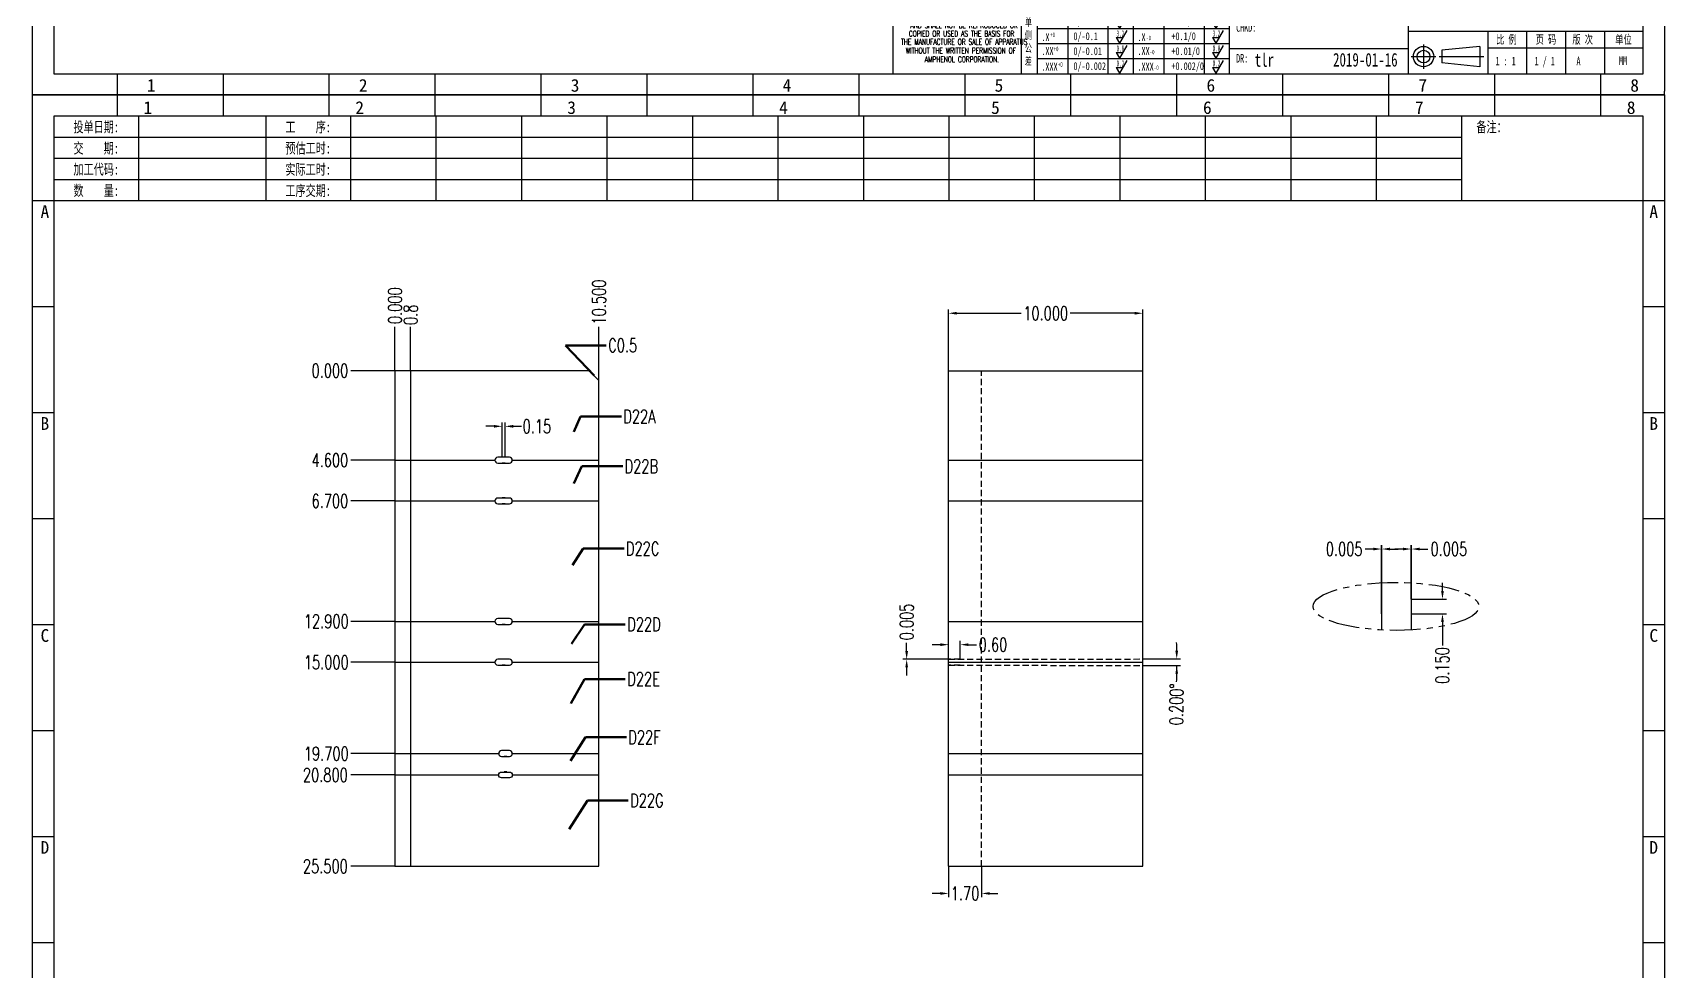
# Model space of a CAD drawing. Header units: millimetres. Extents: x -2852 to 5627, y -2271 to 1849.
# Drawn here: x -2600.2 to -2516.2, y -53.3 to -5 of the extents above; entities that cross this region are included whole.
import ezdxf
from ezdxf.enums import TextEntityAlignment as Align

# ---------------------------------------------------------------- set-up
doc = ezdxf.new("R2010")
doc.units = ezdxf.units.MM
doc.header["$PDSIZE"] = 3
doc.linetypes.add('DASHED2', pattern=[9.525, 6.35, -3.175])
doc.linetypes.add('PHANTOM', pattern=[63.5, 31.75, -6.35, 6.35, -6.35, 6.35, -6.35])
for name, color, linetype in [('1', 7, 'Continuous'), ('11', 4, 'DASHED2'), ('41', 1, 'Continuous'), ('D03', 7, 'Continuous'), ('PUNCH', 1, 'Continuous')]:
    doc.layers.add(name, color=color, linetype=linetype)
doc.styles.add('jet02', font='simplex.shx', dxfattribs={"width": 0.7})
doc.styles.get("Standard").update_dxf_attribs({"font": '仿宋_GB2312_0.ttf', "width": 0.7})
doc.styles.add('TEXTSTYLE_1', font='TRIUMB.TTF')
doc.styles.add('TEXTSTYLE_2', font='TRIUM.TTF')
doc.styles.add('tk', font='', dxfattribs={"width": 0.7})
doc.styles.add('tk 2', font='仿宋_GB2312_0.ttf', dxfattribs={"width": 0.65})
doc.styles.add('tk 4', font='simplex.shx', dxfattribs={"width": 0.65, "bigfont": 'bigfont.shx'})
doc.styles.get('tk').set_extended_font_data('NSimSun')
doc.dimstyles.new('jet02', dxfattribs={"dimtxt": 3.5, "dimasz": 2.1, "dimexe": 1, "dimexo": 0, "dimgap": 0.5, "dimtad": 0, "dimtoh": 1, "dimdec": 3, "dimzin": 9, "dimdsep": 46, "dimtxsty": 'jet02', "dimcen": 0, "dimclrt": 256, "dimazin": 2, "dimtfac": 1, "dimtdec": 3, "dimtofl": 0, "dimtmove": 0, "dimatfit": 1, "dimfxl": 0, "dimarcsym": 0})

# ---------------------------------------------------------------- blocks, each defined once
blk = doc.blocks.new('A3-N')
at = {"layer": '1', "color": 1}
for p, q in [((0, 0), (0, 296.73)), ((0, 296.73), (420, 296.73)), ((21.82, 291.27), (21.82, 296.73)), ((49.09, 291.27), (49.09, 296.73)), ((76.36, 291.27), (76.36, 296.73)), ((103.64, 291.27), (103.64, 296.73)), ((103.64, 291.27), (103.64, 296.73)), ((103.64, 291.27), (103.64, 296.73)), ((130.91, 291.27), (130.91, 296.73)), ((158.18, 291.27), (158.18, 296.73)), ((185.45, 291.27), (185.45, 296.73)), ((212.73, 291.27), (212.73, 296.73)), ((240, 291.27), (240, 296.73)), ((267.27, 291.27), (267.27, 296.73)), ((294.55, 291.27), (294.55, 296.73)), ((321.82, 291.27), (321.82, 296.73)), ((349.09, 291.27), (349.09, 296.73)), ((376.36, 291.27), (376.36, 296.73)), ((403.64, 291.27), (403.64, 296.73)), ((420, 296.73), (420, 1)), ((5.45, 269.45), (0, 269.45)), ((420, 269.45), (414.55, 269.45)), ((5.45, 242.18), (0, 242.18)), ((420, 242.18), (414.55, 242.18)), ((5.45, 214.91), (0, 214.91)), ((420, 214.91), (414.55, 214.91)), ((5.45, 187.64), (0, 187.64)), ((420, 187.64), (414.55, 187.64)), ((5.45, 160.36), (0, 160.36)), ((420, 160.36), (414.55, 160.36)), ((5.45, 133.09), (0, 133.09)), ((420, 133.09), (414.55, 133.09)), ((5.45, 105.82), (0, 105.82)), ((420, 105.82), (414.55, 105.82)), ((5.45, 78.55), (0, 78.55)), ((420, 78.55), (414.55, 78.55)), ((5.45, 51.27), (0, 51.27)), ((420, 51.27), (414.55, 51.27)), ((222.45, 49.09), (221.45, 49.09)), ((221.45, 49.09), (221.45, 40.36)), ((222.45, 49.09), (414.55, 49.09)), ((232.36, 49.09), (232.36, 40.36)), ((245.45, 49.09), (245.45, 40.36)), ((290.18, 49.09), (290.18, 40.36)), ((302.18, 49.09), (302.18, 40.36)), ((322.91, 49.09), (322.91, 40.36)), ((343.64, 49.09), (343.64, 40.36)), ((392.73, 40.36), (392.73, 49.09)), ((258.55, 40.36), (258.55, 5.44)), ((266.45, 40.36), (266.45, 5.44)), ((276.78, 40.36), (276.78, 5.45)), ((291.18, 40.36), (291.18, 5.45)), ((301.51, 40.37), (301.51, 5.46)), ((308.01, 40.36), (308.01, 5.45)), ((354.09, 40.36), (354.09, 5.45)), ((308.01, 32.39), (258.55, 32.39)), ((308.01, 28.54), (258.55, 28.54)), ((414.55, 27.27), (308.01, 27.27)), ((5.45, 24), (0, 24)), ((308.01, 24.69), (258.55, 24.69)), ((420, 24), (414.55, 24)), ((308.01, 16.99), (258.55, 16.99)), ((354.09, 19.63), (308.01, 19.63)), ((308.01, 13.14), (258.55, 13.14)), ((414.55, 16.36), (354.09, 16.36)), ((374.55, 16.36), (374.55, 5.45)), ((384.55, 16.36), (384.55, 5.45)), ((394.55, 16.36), (394.55, 5.45)), ((404.55, 16.36), (404.55, 5.45)), ((308.01, 9.29), (258.55, 9.29)), ((308.01, 11.99), (354.09, 11.99)), ((372.51, 12.49), (362.69, 11.5)), ((362.69, 11.5), (362.69, 8.23)), ((372.51, 12.49), (372.51, 7.25)), ((414.55, 12), (374.55, 12)), ((21.82, 0), (21.82, 5.45)), ((49.09, 0), (49.09, 5.45)), ((76.36, 0), (76.36, 5.45)), ((103.64, 0), (103.64, 5.45)), ((130.91, 0), (130.91, 5.45)), ((158.18, 0), (158.18, 5.45)), ((185.45, 0), (185.45, 5.45)), ((212.73, 0), (212.73, 5.45)), ((240, 0), (240, 5.45)), ((267.27, 0), (267.27, 5.45)), ((294.55, 0), (294.55, 5.45)), ((321.82, 0), (321.82, 5.45)), ((349.09, 0), (349.09, 5.45)), ((372.51, 7.25), (362.69, 8.23)), ((376.36, 0), (376.36, 5.45)), ((403.64, 0), (403.64, 5.45)), ((1, 0), (0, 0)), ((420, 0), (1, 0)), ((420, 0), (420, 1))]:
    blk.add_line(p, q, dxfattribs=at)
at = {"layer": '1'}
for p, q in [((414.55, 278.18), (414.55, 284.73)), ((221.45, 40.36), (221.45, 5.45)), ((221.45, 40.36), (414.55, 40.36)), ((221.45, 40.36), (414.55, 40.36)), ((254.41, 40.36), (254.41, 5.45)), ((283.28, 40.36), (283.28, 5.45)), ((308.01, 36.24), (258.55, 36.24)), ((222.08, 28.67), (254.12, 28.67)), ((308.01, 20.84), (254.41, 20.84))]:
    blk.add_line(p, q, dxfattribs=at)
at = {"layer": '1', "color": 1, "ltscale": 0.05}
for p, q in [((278.93, 34.04), (279.79, 32.56)), ((278.93, 34.04), (280.65, 34.04)), ((281.68, 35.84), (279.79, 32.56)), ((303.66, 34.05), (304.52, 32.56)), ((303.66, 34.05), (305.38, 34.05)), ((306.41, 35.84), (304.52, 32.56)), ((278.93, 30.19), (279.79, 28.71)), ((278.93, 30.19), (280.65, 30.19)), ((281.68, 31.99), (279.79, 28.71)), ((303.66, 30.2), (305.38, 30.2)), ((303.66, 30.2), (304.52, 28.71)), ((306.41, 31.99), (304.52, 28.71)), ((278.93, 26.34), (279.79, 24.86)), ((278.93, 26.34), (280.65, 26.34)), ((281.68, 28.14), (279.79, 24.86)), ((303.66, 26.35), (304.52, 24.86)), ((303.66, 26.35), (305.38, 26.35)), ((306.41, 28.14), (304.52, 24.86)), ((278.93, 22.49), (280.65, 22.49)), ((278.93, 22.49), (279.79, 21.01)), ((281.68, 24.29), (279.79, 21.01)), ((303.66, 22.5), (305.38, 22.5)), ((303.66, 22.5), (304.52, 21.01)), ((306.41, 24.29), (304.52, 21.01)), ((278.93, 18.66), (279.79, 17.17)), ((278.93, 18.66), (280.65, 18.66)), ((281.68, 20.45), (279.79, 17.17)), ((303.66, 18.66), (304.52, 17.18)), ((303.66, 18.66), (305.38, 18.66)), ((306.41, 20.46), (304.52, 17.18)), ((278.93, 14.81), (280.65, 14.81)), ((278.93, 14.81), (279.79, 13.32)), ((281.68, 16.6), (279.79, 13.32)), ((281.68, 12.75), (279.79, 9.47)), ((303.66, 14.81), (305.38, 14.81)), ((303.66, 14.81), (304.52, 13.33)), ((306.41, 16.61), (304.52, 13.33)), ((306.41, 12.76), (304.52, 9.48)), ((278.93, 10.96), (279.79, 9.47)), ((278.93, 10.96), (280.65, 10.96)), ((281.68, 8.9), (279.79, 5.62)), ((303.66, 10.96), (304.52, 9.48)), ((303.66, 10.96), (305.38, 10.96)), ((306.41, 8.91), (304.52, 5.63)), ((278.93, 7.11), (279.79, 5.62)), ((278.93, 7.11), (280.65, 7.11)), ((303.66, 7.11), (305.38, 7.11)), ((303.66, 7.11), (304.52, 5.63))]:
    blk.add_line(p, q, dxfattribs=at)
at = {"layer": '1', "color": 1, "ltscale": 0.1}
for p, q in [((358.01, 13.02), (358.01, 6.71)), ((354.86, 9.87), (361.17, 9.87)), ((362.03, 9.87), (373.54, 9.87))]:
    blk.add_line(p, q, dxfattribs=at)
at = {"layer": '1'}
blk.add_lwpolyline([(221.45, 5.45), (414.55, 5.45), (414.55, 291.27), (5.45, 291.27), (5.45, 5.45), (414.55, 5.45)], dxfattribs=at)
at = {"layer": '1', "color": 7, "linetype": 'Continuous', "const_width": 0.123}
blk.add_lwpolyline([(223.11, 34.74), (252.6, 34.76)], dxfattribs=at)
at = {"layer": '1', "color": 1}
for radius in [2.62, 1.64]:
    blk.add_circle((358.01, 9.87), radius, dxfattribs=at)
at = {"layer": '41'}
for p, q in [((27.27, 291.27), (27.27, 269.45)), ((60, 291.27), (60, 269.45)), ((81.82, 291.27), (81.82, 269.45)), ((103.82, 291.27), (103.82, 269.45)), ((125.82, 291.27), (125.82, 269.45)), ((147.82, 291.27), (147.82, 269.45)), ((169.82, 291.27), (169.82, 269.45)), ((191.82, 291.27), (191.82, 269.45)), ((213.82, 291.27), (213.82, 269.45)), ((235.82, 291.27), (235.82, 269.45)), ((257.82, 291.27), (257.82, 269.45)), ((279.82, 291.27), (279.82, 269.45)), ((301.82, 291.27), (301.82, 269.45)), ((323.82, 291.27), (323.82, 269.45)), ((345.82, 291.27), (345.82, 269.45)), ((367.82, 291.27), (367.82, 269.45)), ((367.82, 285.82), (5.45, 285.82)), ((367.82, 280.36), (5.45, 280.36)), ((367.82, 274.91), (5.45, 274.91)), ((414.55, 269.45), (5.45, 269.45))]:
    blk.add_line(p, q, dxfattribs=at)
at = {"layer": '1', "color": 1}
for s, p in [('1', (29.64, 295.11)), ('2', (84.18, 295.11)), ('3', (138.73, 295.11)), ('4', (193.27, 295.11)), ('5', (247.82, 295.11)), ('6', (302.36, 295.11)), ('7', (356.91, 295.11)), ('8', (411.45, 295.11)), ('1', (30.53, 4.11)), ('2', (85.08, 4.11)), ('3', (139.62, 4.11)), ('4', (194.17, 4.11)), ('5', (248.72, 4.11)), ('6', (303.26, 4.11)), ('7', (357.81, 4.11)), ('8', (412.35, 4.11))]:
    blk.add_text(s, height=3.27, dxfattribs=at).set_placement(p, align=Align.TOP_CENTER)
at = {"layer": '1', "style": 'tk', "width": 0.7}
for s, p in [('投单日期:', (16.36, 288.55)), ('工    序:', (70.91, 288.55)), ('备注：', (375.51, 288.55)), ('交    期:', (16.36, 283.09)), ('预估工时:', (70.91, 283.09)), ('加工代码:', (16.36, 277.64)), ('实际工时:', (70.91, 277.64)), ('数    量:', (16.36, 272.18)), ('工序交期:', (70.91, 272.18))]:
    blk.add_text(s, height=2.727, dxfattribs=at).set_placement(p, align=Align.MIDDLE)
at = {"layer": '1', "color": 1}
for s, p in [('A', (2.04, 268.36)), ('B', (2.04, 213.82)), ('C', (2.04, 159.27)), ('D', (2.04, 104.73)), ('E', (2.04, 50.18))]:
    blk.add_text(s, height=3.27, dxfattribs=at).set_placement(p, align=Align.TOP_LEFT)
for s, p in [('A', (418.37, 268.36)), ('B', (418.37, 213.82)), ('C', (418.37, 159.27)), ('D', (418.37, 104.73)), ('E', (418.37, 50.18))]:
    blk.add_text(s, height=3.27, dxfattribs=at).set_placement(p, align=Align.TOP_RIGHT)
at = {"layer": '1', "color": 1, "style": 'tk 2', "width": 0.7}
for s, height, p in [('序号', 3.273, (222.96, 43.34)), ('件号', 3.273, (234.62, 43.61)), ('零件名称', 3.273, (258.97, 43.61)), ('数量', 3.273, (292.3, 43.78)), ('材料', 3.273, (309.27, 43.78)), ('热处理', 3.273, (328.71, 43.78)), ('外形尺寸', 3.273, (358.94, 43.78)), ('说明', 3.273, (399.61, 43.78)), ('料号：', 2.182, (309.77, 37.46)), ('名称：', 3.273, (355.52, 35.79)), ('图号：', 3.273, (355.52, 22.7)), ('比 例', 2.182, (376.69, 13.18)), ('页 码', 2.182, (386.85, 13.18)), ('版 次', 2.182, (396.31, 13.18)), ('单位', 2.182, (407.35, 13.18))]:
    blk.add_text(s, height=height, dxfattribs=at).set_placement(p)
at = {"layer": '1', "color": 7, "linetype": 'Continuous', "style": 'TEXTSTYLE_1'}
blk.add_text('Amphenol JET', height=2.7, dxfattribs=at).set_placement((223.96, 35.61))
at = {"layer": '1', "color": 7, "linetype": 'Continuous'}
for s, height, style, width, p in [('A Division of Amphenol Corporation', 1.5, 'TEXTSTYLE_2', 0.7, (224.64, 32.29)), ('HangZhou Amphenol JET Interconnect Technology co.,ltd ', 1.2, 'TEXTSTYLE_2', 0.6, (222.47, 29.36)), ('THESE DRAWINGS AND SPECIFICATIONS', 1.5, 'tk 4', 0.6, (224.73, 23.52)), ('ARE THE PROPERTY OF', 1.5, 'tk 4', 0.6, (230.45, 21.35)), ('AND SHALL NOT BE REPRODUCED OR', 1.5, 'tk 4', 0.6, (225.95, 17.17)), ('AMPHENOL CORPORATION', 1.5, 'tk 4', 0.6, (230.04, 19.27)), ('THE MANUFACTURE OR SALE OF APPARATUS', 1.5, 'tk 4', 0.6, (223.5, 12.92)), ('COPIED OR USED AS THE BASIS FOR', 1.5, 'tk 4', 0.6, (225.54, 15.02)), ('WITHOUT THE WRITTEN PERMISSION OF', 1.5, 'tk 4', 0.6, (224.73, 10.67)), ('AMPHENOL CORPORATION.', 1.5, 'tk 4', 0.6, (229.63, 8.4))]:
    blk.add_text(s, height=height, dxfattribs=dict(at, style=style, width=width)).set_placement(p)
at = {"layer": '1', "color": 1, "style": 'tk 2', "width": 0.7}
for s, p in [('X.', (259.64, 34.37)), ('%%P0.2', (267.9, 34.37)), ('X.', (284.37, 34.37)), ('%%P1%%D', (293.12, 34.37)), ('.X', (259.64, 30.28)), ('%%P0.1', (267.9, 30.52)), ('.X', (284.37, 30.28)), ('%%P0.5%%D', (293.12, 30.52)), ('.XX', (259.64, 26.71)), ('%%P0.01', (267.9, 26.67)), ('.XX', (284.37, 26.71)), ('%%P0.1%%D', (293.12, 26.67)), ('.XXX', (259.64, 22.68)), ('%%P0.002', (267.9, 22.82)), ('.XXX', (284.37, 22.68)), ('%%P0.01%%D', (293.12, 22.82)), ('X.', (259.64, 18.97)), ('0/-0.2', (267.9, 18.97)), ('X.', (284.37, 18.97)), ('+0.2/0', (293.12, 18.97)), ('.X', (259.64, 14.88)), ('0/-0.1', (267.9, 15.12)), ('.X', (284.37, 14.88)), ('+0.1/0', (293.12, 15.12)), ('.XX', (259.64, 11.31)), ('0/-0.01', (267.9, 11.27)), ('0/-0.002', (267.9, 7.42)), ('.XX', (284.37, 11.31)), ('+0.01/0', (293.12, 11.27)), ('+0.002/0', (293.12, 7.42)), ('.XXX', (259.64, 7.28)), ('.XXX', (284.37, 7.28))]:
    blk.add_text(s, height=2, dxfattribs=at).set_placement(p, align=Align.MIDDLE_LEFT)
at = {"layer": '1', "color": 1, "ltscale": 0.05, "style": 'tk 2', "width": 0.5}
for s, p in [('6.3', (279.01, 34.26)), ('6.3', (303.74, 34.27)), ('3.2', (279.01, 30.41)), ('3.2', (303.74, 30.42)), ('0.8', (279.01, 26.56)), ('0.8', (303.74, 26.57)), ('0.2', (279.01, 22.71)), ('0.2', (303.74, 22.72)), ('6.3', (279.01, 18.87)), ('6.3', (303.74, 18.88)), ('3.2', (279.01, 15.02)), ('0.8', (279.01, 11.17)), ('3.2', (303.74, 15.03)), ('0.8', (303.74, 11.18)), ('0.2', (279.01, 7.32)), ('0.2', (303.74, 7.33))]:
    blk.add_text(s, height=1.6, dxfattribs=at).set_placement(p)
at = {"layer": '1', "style": 'tk 2', "width": 0.7}
for s, p in [('APPD:', (309.77, 24.21)), ('CHKD:', (309.77, 16.27)), ('DR:', (309.77, 8.35))]:
    blk.add_text(s, height=2.182, dxfattribs=at).set_placement(p)
at = {"layer": '1', "color": 7, "style": 'tk 2', "width": 0.7}
blk.add_text('MM', height=2.182, dxfattribs=at).set_placement((408.31, 7.75))
at = {"layer": '1', "color": 1, "ltscale": 0.05, "char_height": 1.5, "width": 6.3627, "attachment_point": 1, "style": 'tk 2'}
for s, insert in [('尺  寸', (260.31, 39.25)), ('公  差', (268.17, 39.25)), ('粗糙度', (277.98, 39.25)), ('尺  寸', (285.2, 39.25)), ('公  差', (293.18, 39.25)), ('粗糙度', (302.71, 39.26))]:
    blk.add_mtext(s, dxfattribs=dict(at, insert=insert))
at = {"layer": '1', "ltscale": 0.05, "char_height": 2, "width": 2.5195, "attachment_point": 1, "style": 'tk 2'}
for s, insert in [('一般公差', (255.39, 36.11)), ('单侧公差', (255.39, 19.71))]:
    blk.add_mtext(s, dxfattribs=dict(at, insert=insert))
at = {"layer": '1', "color": 1, "ltscale": 0.05, "char_height": 1.2, "width": 5.1396, "attachment_point": 1, "line_spacing_factor": 0.8, "style": 'tk 2'}
for s, insert in [('+0', (261.58, 20.13)), ('-0', (286.31, 19.33)), ('+0', (261.88, 16.09)), ('-0', (286.61, 15.29)), ('+0', (262.79, 12.45)), ('+0', (263.87, 8.44)), ('-0', (287.51, 11.65)), ('-0', (288.59, 7.64))]:
    blk.add_mtext(s, dxfattribs=dict(at, insert=insert))
at = {"layer": '1', "style": 'tk 2', "width": 0.7}
for tag, p in [('PATR-NO1', (309.84, 32.96)), ('TITLE', (365.74, 30.9)), ('PATR-NO2', (309.84, 27.81)), ('DWG-NO:', (366.54, 18.14))]:
    blk.add_attdef(tag, p, '', height=3.27, dxfattribs=at)
at = {"layer": '1', "color": 1, "style": 'tk 2', "width": 0.7}
for tag, p in [('DRAW', (314.55, 7.27)), ('DATE', (334.72, 7.32))]:
    blk.add_attdef(tag, p, '', height=3.49, dxfattribs=at)
at = {"layer": '1', "style": 'tk 2', "width": 0.7}
for tag, p in [('SCALE', (376.55, 8.73)), ('SHEET', (386.6, 8.72)), ('REV', (397.38, 8.73))]:
    blk.add_attdef(tag, text='', height=2.18, dxfattribs=at).set_placement(p, align=Align.MIDDLE_LEFT)
blk = doc.blocks.new('*D912')
at = {"layer": '41', "ltscale": 0.05}
blk.add_line((-1666.328, -2474.847), (-1668.599, -2474.847), dxfattribs=at)
at = {"layer": 'Defpoints', "color": 0, "ltscale": 0.05}
for p in [(-1668.599, -2474.847), (-1666.328, -2474.847), (-1666.328, -2474.847)]:
    blk.add_point(p, dxfattribs=at)
at = {"layer": '41', "ltscale": 0.05, "insert": (-1669.679, -2474.847), "char_height": 0.7, "attachment_point": 5, "style": 'jet02'}
blk.add_mtext('0.000', dxfattribs=at)
blk = doc.blocks.new('*D913')
at = {"layer": '41', "ltscale": 0.05}
blk.add_line((-1666.328, -2500.347), (-1668.599, -2500.347), dxfattribs=at)
at = {"layer": 'Defpoints', "color": 0, "ltscale": 0.05}
for p in [(-1666.328, -2474.847), (-1668.599, -2500.347), (-1666.328, -2500.347)]:
    blk.add_point(p, dxfattribs=at)
at = {"layer": '41', "ltscale": 0.05, "insert": (-1669.912, -2500.347), "char_height": 0.7, "attachment_point": 5, "style": 'jet02'}
blk.add_mtext('25.500', dxfattribs=at)
blk = doc.blocks.new('*D914')
at = {"layer": '41', "ltscale": 0.05}
blk.add_line((-1666.328, -2474.847), (-1666.328, -2472.577), dxfattribs=at)
at = {"layer": 'Defpoints', "color": 0, "ltscale": 0.05}
for p in [(-1666.328, -2472.577), (-1666.328, -2474.847), (-1666.328, -2474.847)]:
    blk.add_point(p, dxfattribs=at)
at = {"layer": '41', "ltscale": 0.05, "insert": (-1666.328, -2471.497), "char_height": 0.7, "attachment_point": 5, "rotation": 90, "style": 'jet02'}
blk.add_mtext('0.000', dxfattribs=at)
blk = doc.blocks.new('*D915')
at = {"layer": '41', "ltscale": 0.05}
blk.add_line((-1655.828, -2475.347), (-1655.828, -2472.577), dxfattribs=at)
at = {"layer": 'Defpoints', "color": 0, "ltscale": 0.05}
for p in [(-1655.828, -2472.577), (-1666.328, -2474.847), (-1655.828, -2475.347)]:
    blk.add_point(p, dxfattribs=at)
at = {"layer": '41', "ltscale": 0.05, "insert": (-1655.828, -2471.31), "char_height": 0.7, "attachment_point": 5, "rotation": 90, "style": 'jet02'}
blk.add_mtext('10.500', dxfattribs=at)
blk = doc.blocks.new('*D916')
at = {"layer": '41', "ltscale": 0.05}
blk.add_line((-1665.528, -2474.847), (-1665.528, -2472.577), dxfattribs=at)
at = {"layer": 'Defpoints', "color": 0, "ltscale": 0.05}
for p in [(-1665.528, -2472.577), (-1666.328, -2474.847), (-1665.528, -2474.847)]:
    blk.add_point(p, dxfattribs=at)
at = {"layer": '41', "ltscale": 0.05, "insert": (-1665.528, -2471.964), "char_height": 0.7, "attachment_point": 5, "rotation": 90, "style": 'jet02'}
blk.add_mtext('0.8', dxfattribs=at)
blk = doc.blocks.new('*D917')
at = {"layer": '41', "ltscale": 0.05}
blk.add_line((-1666.328, -2479.447), (-1668.599, -2479.447), dxfattribs=at)
at = {"layer": 'Defpoints', "color": 0, "ltscale": 0.05}
for p in [(-1666.328, -2474.847), (-1668.599, -2479.447), (-1666.328, -2479.447)]:
    blk.add_point(p, dxfattribs=at)
at = {"layer": '41', "ltscale": 0.05, "insert": (-1669.679, -2479.447), "char_height": 0.7, "attachment_point": 5, "style": 'jet02'}
blk.add_mtext('4.600', dxfattribs=at)
blk = doc.blocks.new('*D918')
at = {"layer": '41', "ltscale": 0.05}
blk.add_line((-1666.328, -2481.547), (-1668.599, -2481.547), dxfattribs=at)
at = {"layer": 'Defpoints', "color": 0, "ltscale": 0.05}
for p in [(-1666.328, -2474.847), (-1668.599, -2481.547), (-1666.328, -2481.547)]:
    blk.add_point(p, dxfattribs=at)
at = {"layer": '41', "ltscale": 0.05, "insert": (-1669.679, -2481.547), "char_height": 0.7, "attachment_point": 5, "style": 'jet02'}
blk.add_mtext('6.700', dxfattribs=at)
blk = doc.blocks.new('*D919')
at = {"layer": '41', "ltscale": 0.05}
blk.add_line((-1666.328, -2487.747), (-1668.599, -2487.747), dxfattribs=at)
at = {"layer": 'Defpoints', "color": 0, "ltscale": 0.05}
for p in [(-1666.328, -2474.847), (-1668.599, -2487.747), (-1666.328, -2487.747)]:
    blk.add_point(p, dxfattribs=at)
at = {"layer": '41', "ltscale": 0.05, "insert": (-1669.865, -2487.747), "char_height": 0.7, "attachment_point": 5, "style": 'jet02'}
blk.add_mtext('12.900', dxfattribs=at)
blk = doc.blocks.new('*D920')
at = {"layer": '41', "ltscale": 0.05}
blk.add_line((-1666.328, -2489.847), (-1668.599, -2489.847), dxfattribs=at)
at = {"layer": 'Defpoints', "color": 0, "ltscale": 0.05}
for p in [(-1666.328, -2474.847), (-1668.599, -2489.847), (-1666.328, -2489.847)]:
    blk.add_point(p, dxfattribs=at)
at = {"layer": '41', "ltscale": 0.05, "insert": (-1669.865, -2489.847), "char_height": 0.7, "attachment_point": 5, "style": 'jet02'}
blk.add_mtext('15.000', dxfattribs=at)
blk = doc.blocks.new('*D921')
at = {"layer": '41', "ltscale": 0.05}
blk.add_line((-1666.328, -2494.547), (-1668.599, -2494.547), dxfattribs=at)
at = {"layer": 'Defpoints', "color": 0, "ltscale": 0.05}
for p in [(-1666.328, -2474.847), (-1668.599, -2494.547), (-1666.328, -2494.547)]:
    blk.add_point(p, dxfattribs=at)
at = {"layer": '41', "ltscale": 0.05, "insert": (-1669.865, -2494.547), "char_height": 0.7, "attachment_point": 5, "style": 'jet02'}
blk.add_mtext('19.700', dxfattribs=at)
blk = doc.blocks.new('*D922')
at = {"layer": '41', "ltscale": 0.05}
blk.add_line((-1666.328, -2495.647), (-1668.599, -2495.647), dxfattribs=at)
at = {"layer": 'Defpoints', "color": 0, "ltscale": 0.05}
for p in [(-1666.328, -2474.847), (-1668.599, -2495.647), (-1666.328, -2495.647)]:
    blk.add_point(p, dxfattribs=at)
at = {"layer": '41', "ltscale": 0.05, "insert": (-1669.912, -2495.647), "char_height": 0.7, "attachment_point": 5, "style": 'jet02'}
blk.add_mtext('20.800', dxfattribs=at)
blk = doc.blocks.new('*D923')
at = {"layer": '41', "ltscale": 0.05}
for p, q in [((-1637.83, -2474.847), (-1637.83, -2471.686)), ((-1637.41, -2471.886), (-1634.096, -2471.886)), ((-1628.25, -2471.886), (-1631.563, -2471.886)), ((-1627.83, -2474.847), (-1627.83, -2471.686))]:
    blk.add_line(p, q, dxfattribs=at)
for points in [[(-1637.41, -2471.816), (-1637.41, -2471.956), (-1637.83, -2471.886)], [(-1628.25, -2471.816), (-1628.25, -2471.956), (-1627.83, -2471.886)]]:
    blk.add_solid(points, dxfattribs=at)
at = {"layer": 'Defpoints', "color": 0, "ltscale": 0.05}
for p in [(-1627.83, -2471.886), (-1637.83, -2474.847), (-1627.83, -2474.847)]:
    blk.add_point(p, dxfattribs=at)
at = {"layer": '41', "ltscale": 0.05, "insert": (-1632.83, -2471.886), "char_height": 0.7, "attachment_point": 5, "style": 'jet02'}
blk.add_mtext('10.000', dxfattribs=at)
blk = doc.blocks.new('*D924')
at = {"layer": '41', "ltscale": 0.05}
for p, q in [((-1627.83, -2489.68), (-1625.884, -2489.676)), ((-1627.83, -2490.015), (-1625.884, -2490.018))]:
    blk.add_line(p, q, dxfattribs=at)
for start, end in [(0.34634, 0.59267), (359.40733, 359.9), (359.40733, 359.65366)]:
    blk.add_arc((-1723.773, -2489.847), 97.689, start, end, dxfattribs=at)
for points in [[(-1626.016, -2489.256), (-1626.156, -2489.257), (-1626.084, -2489.677)], [(-1626.156, -2490.437), (-1626.016, -2490.438), (-1626.084, -2490.018)]]:
    blk.add_solid(points, dxfattribs=at)
at = {"layer": 'Defpoints', "color": 0, "ltscale": 0.05}
for p in [(-1637.83, -2489.697), (-1627.83, -2489.68), (-1637.83, -2489.997), (-1627.83, -2490.015), (-1626.084, -2489.79)]:
    blk.add_point(p, dxfattribs=at)
at = {"layer": '41', "ltscale": 0.05, "insert": (-1626.101, -2492.019), "char_height": 0.7, "attachment_point": 5, "rotation": 89.40733, "style": 'jet02'}
blk.add_mtext('0.200°', dxfattribs=at)
blk = doc.blocks.new('*D925')
at = {"layer": '41', "ltscale": 0.05}
for p, q in [((-1637.83, -2489.692), (-1637.83, -2488.743)), ((-1637.23, -2489.696), (-1637.23, -2488.743)), ((-1638.25, -2488.943), (-1638.67, -2488.943)), ((-1636.81, -2488.943), (-1636.39, -2488.943))]:
    blk.add_line(p, q, dxfattribs=at)
for points in [[(-1638.25, -2488.873), (-1638.25, -2489.013), (-1637.83, -2488.943)], [(-1636.81, -2488.873), (-1636.81, -2489.013), (-1637.23, -2488.943)]]:
    blk.add_solid(points, dxfattribs=at)
at = {"layer": 'Defpoints', "color": 0, "ltscale": 0.05}
for p in [(-1637.83, -2489.692), (-1637.23, -2488.943), (-1637.23, -2489.696)]:
    blk.add_point(p, dxfattribs=at)
at = {"layer": '41', "ltscale": 0.05, "insert": (-1635.543, -2488.943), "char_height": 0.7, "attachment_point": 5, "style": 'jet02'}
blk.add_mtext('0.60', dxfattribs=at)
blk = doc.blocks.new('*D926')
at = {"layer": '41', "ltscale": 0.05}
for p, q in [((-1639.988, -2489.272), (-1639.988, -2488.852)), ((-1637.83, -2489.692), (-1640.188, -2489.692)), ((-1637.83, -2489.697), (-1640.188, -2489.697)), ((-1639.988, -2490.117), (-1639.988, -2490.537))]:
    blk.add_line(p, q, dxfattribs=at)
for points in [[(-1640.058, -2489.272), (-1639.918, -2489.272), (-1639.988, -2489.692)], [(-1640.058, -2490.117), (-1639.918, -2490.117), (-1639.988, -2489.697)]]:
    blk.add_solid(points, dxfattribs=at)
at = {"layer": 'Defpoints', "color": 0, "ltscale": 0.05}
for p in [(-1639.988, -2489.692), (-1637.83, -2489.692), (-1637.83, -2489.697)]:
    blk.add_point(p, dxfattribs=at)
at = {"layer": '41', "ltscale": 0.05, "insert": (-1639.988, -2487.772), "char_height": 0.7, "attachment_point": 5, "rotation": 90, "style": 'jet02'}
blk.add_mtext('0.005', dxfattribs=at)
blk = doc.blocks.new('*D934')
at = {"layer": '41', "ltscale": 0.05}
for p, q in [((-1661.233, -2477.705), (-1661.653, -2477.705)), ((-1660.813, -2479.292), (-1660.813, -2477.505)), ((-1660.663, -2479.292), (-1660.663, -2477.505)), ((-1660.243, -2477.705), (-1659.823, -2477.705))]:
    blk.add_line(p, q, dxfattribs=at)
for points in [[(-1661.233, -2477.635), (-1661.233, -2477.775), (-1660.813, -2477.705)], [(-1660.243, -2477.635), (-1660.243, -2477.775), (-1660.663, -2477.705)]]:
    blk.add_solid(points, dxfattribs=at)
at = {"layer": 'Defpoints', "color": 0, "ltscale": 0.05}
for p in [(-1660.663, -2477.705), (-1660.813, -2479.292), (-1660.663, -2479.292)]:
    blk.add_point(p, dxfattribs=at)
at = {"layer": '41', "ltscale": 0.05, "insert": (-1659.023, -2477.705), "char_height": 0.7, "attachment_point": 5, "style": 'jet02'}
blk.add_mtext('0.15', dxfattribs=at)
blk = doc.blocks.new('*D935')
at = {"layer": '41', "ltscale": 0.05}
for p, q in [((-1614.021, -2486.603), (-1614.021, -2483.82)), ((-1613.996, -2486.603), (-1613.996, -2483.82)), ((-1614.441, -2484.02), (-1614.861, -2484.02)), ((-1613.576, -2484.02), (-1613.156, -2484.02))]:
    blk.add_line(p, q, dxfattribs=at)
for points in [[(-1614.441, -2483.95), (-1614.441, -2484.09), (-1614.021, -2484.02)], [(-1613.576, -2483.95), (-1613.576, -2484.09), (-1613.996, -2484.02)]]:
    blk.add_solid(points, dxfattribs=at)
at = {"layer": 'Defpoints', "color": 0, "ltscale": 0.05}
for p in [(-1613.996, -2484.02), (-1614.021, -2486.603), (-1613.996, -2486.603)]:
    blk.add_point(p, dxfattribs=at)
at = {"layer": '41', "ltscale": 0.05, "insert": (-1612.076, -2484.02), "char_height": 0.7, "attachment_point": 5, "style": 'jet02'}
blk.add_mtext('0.005', dxfattribs=at)
blk = doc.blocks.new('*D936')
at = {"layer": '41', "ltscale": 0.05}
for p, q in [((-1615.546, -2486.603), (-1615.546, -2483.82)), ((-1615.521, -2486.603), (-1615.521, -2483.82)), ((-1615.966, -2484.02), (-1616.386, -2484.02)), ((-1615.101, -2484.02), (-1614.681, -2484.02))]:
    blk.add_line(p, q, dxfattribs=at)
for points in [[(-1615.966, -2483.95), (-1615.966, -2484.09), (-1615.546, -2484.02)], [(-1615.101, -2483.95), (-1615.101, -2484.09), (-1615.521, -2484.02)]]:
    blk.add_solid(points, dxfattribs=at)
at = {"layer": 'Defpoints', "color": 0, "ltscale": 0.05}
for p in [(-1615.546, -2484.02), (-1615.546, -2486.603), (-1615.521, -2486.603)]:
    blk.add_point(p, dxfattribs=at)
at = {"layer": '41', "ltscale": 0.05, "insert": (-1617.466, -2484.02), "char_height": 0.7, "attachment_point": 5, "style": 'jet02'}
blk.add_mtext('0.005', dxfattribs=at)
blk = doc.blocks.new('*D937')
at = {"layer": '41', "ltscale": 0.05}
for p, q in [((-1612.406, -2486.183), (-1612.406, -2485.763)), ((-1613.996, -2486.603), (-1612.206, -2486.603)), ((-1613.996, -2487.353), (-1612.206, -2487.353)), ((-1612.406, -2487.773), (-1612.406, -2488.98))]:
    blk.add_line(p, q, dxfattribs=at)
for points in [[(-1612.476, -2486.183), (-1612.336, -2486.183), (-1612.406, -2486.603)], [(-1612.476, -2487.773), (-1612.336, -2487.773), (-1612.406, -2487.353)]]:
    blk.add_solid(points, dxfattribs=at)
at = {"layer": 'Defpoints', "color": 0, "ltscale": 0.05}
for p in [(-1613.996, -2486.603), (-1612.406, -2486.603), (-1613.996, -2487.353)]:
    blk.add_point(p, dxfattribs=at)
at = {"layer": '41', "ltscale": 0.05, "insert": (-1612.406, -2490.014), "char_height": 0.7, "attachment_point": 5, "rotation": 90, "style": 'jet02'}
blk.add_mtext('0.150', dxfattribs=at)
blk = doc.blocks.new('*D950')
at = {"layer": '41', "ltscale": 0.05}
for p, q in [((-1637.83, -2500.347), (-1637.83, -2501.946)), ((-1636.13, -2500.347), (-1636.13, -2501.946)), ((-1638.25, -2501.746), (-1638.67, -2501.746)), ((-1635.71, -2501.746), (-1635.29, -2501.746))]:
    blk.add_line(p, q, dxfattribs=at)
for points in [[(-1638.25, -2501.676), (-1638.25, -2501.816), (-1637.83, -2501.746)], [(-1635.71, -2501.676), (-1635.71, -2501.816), (-1636.13, -2501.746)]]:
    blk.add_solid(points, dxfattribs=at)
at = {"layer": 'Defpoints', "color": 0, "ltscale": 0.05}
for p in [(-1637.83, -2500.347), (-1636.13, -2500.347), (-1636.13, -2501.746)]:
    blk.add_point(p, dxfattribs=at)
at = {"layer": '41', "ltscale": 0.05, "insert": (-1636.98, -2501.746), "char_height": 0.7, "attachment_point": 5, "style": 'jet02'}
blk.add_mtext('1.70', dxfattribs=at)

msp = doc.modelspace()

# ---------------------------------------------------------------- linework, layer by layer
at = {"layer": '1', "ltscale": 0.05}
for p, q in [((-2553.0374, -22.4174), (-2543.0374, -22.4174)), ((-2553.0374, -47.9174), (-2553.0374, -22.4174)), ((-2543.0374, -47.9174), (-2543.0374, -22.4174)), ((-2581.5359, -27.0174), (-2576.3959, -27.0174)), ((-2575.4959, -27.0174), (-2571.0359, -27.0174)), ((-2553.0374, -27.0174), (-2543.0374, -27.0174)), ((-2581.5359, -29.1174), (-2576.3959, -29.1174)), ((-2575.4959, -29.1174), (-2571.0359, -29.1174)), ((-2553.0374, -29.1174), (-2543.0374, -29.1174)), ((-2581.5359, -35.3174), (-2576.3959, -35.3174)), ((-2575.4959, -35.3174), (-2571.0359, -35.3174)), ((-2553.0374, -35.3174), (-2543.0374, -35.3174)), ((-2581.5359, -37.4174), (-2576.3959, -37.4174)), ((-2575.4959, -37.4174), (-2571.0359, -37.4174)), ((-2553.0374, -37.4174), (-2543.0374, -37.4174)), ((-2581.5359, -42.1174), (-2576.1959, -42.1174)), ((-2575.4959, -42.1174), (-2571.0359, -42.1174)), ((-2553.0374, -42.1174), (-2543.0374, -42.1174)), ((-2581.5359, -43.2174), (-2576.1959, -43.2174)), ((-2575.4959, -43.2174), (-2571.0359, -43.2174)), ((-2553.0374, -43.2174), (-2543.0374, -43.2174)), ((-2553.0374, -47.9174), (-2543.0374, -47.9174))]:
    msp.add_line(p, q, dxfattribs=at)
at = {"layer": '1', "color": 3, "ltscale": 0.05}
for p, q in [((-2576.0209, -26.8674), (-2576.0209, -26.8624)), ((-2575.8709, -26.8674), (-2575.8709, -26.8624)), ((-2576.0209, -27.1674), (-2576.0209, -27.1724)), ((-2575.8709, -27.1674), (-2575.8709, -27.1724)), ((-2576.0209, -28.9674), (-2576.0209, -28.9624)), ((-2576.0209, -29.2674), (-2576.0209, -29.2724)), ((-2575.8709, -28.9674), (-2575.8709, -28.9624)), ((-2575.8709, -29.2674), (-2575.8709, -29.2724)), ((-2530.7292, -34.1732), (-2530.7542, -34.1732)), ((-2529.2292, -34.1732), (-2529.2042, -34.1732)), ((-2576.0209, -35.1674), (-2576.0209, -35.1624)), ((-2575.8709, -35.1674), (-2575.8709, -35.1624)), ((-2530.7292, -34.9232), (-2530.7542, -34.9232)), ((-2529.2292, -34.9232), (-2529.2042, -34.9232)), ((-2576.0209, -35.4674), (-2576.0209, -35.4724)), ((-2575.8709, -35.4674), (-2575.8709, -35.4724)), ((-2576.0209, -37.2674), (-2576.0209, -37.2624)), ((-2576.0209, -37.5674), (-2576.0209, -37.5724)), ((-2575.8709, -37.2674), (-2575.8709, -37.2624)), ((-2575.8709, -37.5674), (-2575.8709, -37.5724)), ((-2575.9209, -41.9674), (-2575.9209, -41.9624)), ((-2575.7709, -41.9674), (-2575.7709, -41.9624)), ((-2575.9209, -42.2674), (-2575.9209, -42.2724)), ((-2575.7709, -42.2674), (-2575.7709, -42.2724)), ((-2575.9209, -43.0674), (-2575.9209, -43.0624)), ((-2575.9209, -43.3674), (-2575.9209, -43.3724)), ((-2575.7709, -43.0674), (-2575.7709, -43.0624)), ((-2575.7709, -43.3674), (-2575.7709, -43.3724))]:
    msp.add_line(p, q, dxfattribs=at)
for points in [[(-2575.8709, -26.8624), (-2576.0209, -26.8624)], [(-2575.8709, -27.1724), (-2576.0209, -27.1724)], [(-2575.8709, -28.9624), (-2576.0209, -28.9624)], [(-2575.8709, -29.2724), (-2576.0209, -29.2724)], [(-2530.7542, -34.9232), (-2530.7542, -34.1732)], [(-2529.2042, -34.9232), (-2529.2042, -34.1732)], [(-2575.8709, -35.1624), (-2576.0209, -35.1624)], [(-2575.8709, -35.4724), (-2576.0209, -35.4724)], [(-2575.8709, -37.2624), (-2576.0209, -37.2624)], [(-2575.8709, -37.5724), (-2576.0209, -37.5724)], [(-2575.7709, -41.9624), (-2575.9209, -41.9624)], [(-2575.7709, -42.2724), (-2575.9209, -42.2724)], [(-2575.7709, -43.0624), (-2575.9209, -43.0624)], [(-2575.7709, -43.3724), (-2575.9209, -43.3724)]]:
    msp.add_lwpolyline(points, dxfattribs=at)
at = {"layer": '11', "ltscale": 0.05}
for p, q in [((-2551.3374, -47.9174), (-2551.3374, -22.4174)), ((-2553.0374, -37.2674), (-2543.0374, -37.25)), ((-2553.0374, -37.5674), (-2543.0374, -37.5849))]:
    msp.add_line(p, q, dxfattribs=at)
at = {"layer": '11', "color": 3, "ltscale": 0.05}
for p, q in [((-2552.4374, -37.2664), (-2553.0374, -37.2624)), ((-2552.4374, -37.5685), (-2553.0374, -37.5724))]:
    msp.add_line(p, q, dxfattribs=at)
at = {"layer": '41', "color": 6, "linetype": 'PHANTOM', "ltscale": 0.05}
msp.add_ellipse((-2530.0035, -34.5438), major_axis=(-4.2676, 0), ratio=0.2890959, dxfattribs=at)
at = {"layer": 'D03', "ltscale": 0.05}
for p, q in [((-2581.5359, -22.4174), (-2581.5359, -47.9174)), ((-2580.7359, -22.4174), (-2580.7359, -47.9174)), ((-2581.5359, -47.9174), (-2571.0359, -47.9174))]:
    msp.add_line(p, q, dxfattribs=at)
msp.add_lwpolyline([(-2571.0359, -47.9174), (-2571.0359, -22.9174), (-2571.5359, -22.4174), (-2581.5359, -22.4174)], dxfattribs=at)
at = {"layer": 'PUNCH', "ltscale": 0.05}
for points in [[(-2576.2459, -26.8674, 1), (-2576.2459, -27.1674), (-2575.6459, -27.1674, 1), (-2575.6459, -26.8674)], [(-2576.2459, -28.9674, 1), (-2576.2459, -29.2674), (-2575.6459, -29.2674, 1), (-2575.6459, -28.9674)], [(-2576.2459, -35.1674, 1), (-2576.2459, -35.4674), (-2575.6459, -35.4674, 1), (-2575.6459, -35.1674)], [(-2576.2459, -37.2674, 1), (-2576.2459, -37.5674), (-2575.6459, -37.5674, 1), (-2575.6459, -37.2674)]]:
    msp.add_lwpolyline(points, format="xyb", close=True, dxfattribs=at)
for points in [[(-2530.7292, -35.7596), (-2530.7292, -33.328)], [(-2529.2292, -33.3306), (-2529.2292, -35.7571)]]:
    msp.add_lwpolyline(points, dxfattribs=at)
at = {"layer": 'PUNCH', "color": 2, "ltscale": 0.05}
for points in [[(-2575.6459, -42.2674, 1), (-2575.6459, -41.9674), (-2576.0459, -41.9674, 1), (-2576.0459, -42.2674)], [(-2575.6459, -43.0674, -1), (-2575.6459, -43.3674), (-2576.0459, -43.3674, -1), (-2576.0459, -43.0674)]]:
    msp.add_lwpolyline(points, format="xyb", close=True, dxfattribs=at)

# ---------------------------------------------------------------- block references
at = {"layer": '1', "ltscale": 0.05, "xscale": 0.2000000000000455, "yscale": 0.2000000000000455, "zscale": 0.2000000000000455}
for p, values in [((-2600.1899, -8.2217), {'DWG-NO:': 'CMY1000A-S22B', 'TITLE': '冲模镶件', 'REV': 'A', 'SHEET': '1 / 1', 'DRAW': 'tlr', 'DATE': '2019-01-16', 'PATR-NO1': 'XCede HDU2 3PR SHIELD A', 'PATR-NO2': '959-3EA4-A22', 'SCALE': '1 : 1'}), ((-2600.1899, -67.5672), {'DWG-NO:': 'CMY1000A-D22A', 'TITLE': '冲模镶件', 'REV': 'A', 'SHEET': '1 / 1', 'DRAW': 'tlr', 'DATE': '2019-01-16', 'PATR-NO1': 'XCede HDU2 3PR SHIELD A', 'PATR-NO2': '959-3EA4-A22', 'SCALE': '1 : 1'})]:
    msp.add_blockref('A3-N', p, dxfattribs=at).add_auto_attribs(values)

# ---------------------------------------------------------------- texts
at = {"layer": '41', "ltscale": 0.05, "char_height": 0.7, "attachment_point": 4, "style": 'jet02'}
for s, insert in [('C0.5', (-2570.562, -21.1076)), ('D22A', (-2569.7826, -24.7706)), ('D22B', (-2569.7146, -27.33)), ('D22C', (-2569.6466, -31.5654)), ('D22D', (-2569.5788, -35.4676)), ('D22E', (-2569.579, -38.2798)), ('D22F', (-2569.5247, -41.2806)), ('D22G', (-2569.4295, -44.5323))]:
    msp.add_mtext(s, dxfattribs=dict(at, insert=insert))

# ---------------------------------------------------------------- dimensions: what is measured, and where the dimension line sits
at = {"layer": '41', "ltscale": 0.05}
for feature_location, offset, dtype, origin, override, picture, middle, set_off in [((-2571.0359, -22.9174), (0, 2.7704), 1, (-2581.5359, -22.4174), {"dimscale": 0.2, "dimtoh": 0, "dimzin": 1, "dimclrd": 256, "dimclre": 256, "dimadec": 3, "dimazin": 0, "dimatfit": 3, "dimlwd": 65535, "dimlwe": 65535}, '*D915', (-2571.0359, -18.8804), (-915.2077, 2452.4298)), ((-2581.5359273769, -22.4174455452), (0, 2.270389981), 1, (-2581.5359273769, -22.4174455452), {"dimscale": 0.2, "dimtoh": 0, "dimzin": 1, "dimclrd": 256, "dimclre": 256, "dimadec": 3, "dimazin": 0, "dimatfit": 3, "dimlwd": 65535, "dimlwe": 65535}, '*D914', (-2581.5359273769, -19.0670555642), (-915.2077048823, 2452.4298167741)), ((-2580.7359, -22.4174), (0, 2.2704), 1, (-2581.5359, -22.4174), {"dimscale": 0.2, "dimtoh": 0, "dimdec": 1, "dimzin": 1, "dimclrd": 256, "dimclre": 256, "dimadec": 1, "dimazin": 0, "dimatfit": 3, "dimlwd": 65535, "dimlwe": 65535}, '*D916', (-2580.7359, -19.5337), (-915.2077, 2452.4298)), ((-2581.5359, -47.9174), (-2.2704, 0), 0, (-2581.5359, -22.4174), {"dimscale": 0.2, "dimtoh": 0, "dimzin": 1, "dimclrd": 256, "dimclre": 256, "dimadec": 3, "dimazin": 0, "dimatfit": 3, "dimlwd": 65535, "dimlwe": 65535}, '*D913', (-2585.1197, -47.9174), (-915.2077, 2452.4298)), ((-2581.5359, -43.2174), (-2.2704, 0), 0, (-2581.5359, -22.4174), {"dimscale": 0.2, "dimtoh": 0, "dimzin": 1, "dimclrd": 256, "dimclre": 256, "dimadec": 3, "dimazin": 0, "dimatfit": 3, "dimlwd": 65535, "dimlwe": 65535}, '*D922', (-2585.1197, -43.2174), (-915.2077, 2452.4298)), ((-2581.5359, -35.3174), (-2.2704, 0), 0, (-2581.5359, -22.4174), {"dimscale": 0.2, "dimtoh": 0, "dimzin": 1, "dimclrd": 256, "dimclre": 256, "dimadec": 3, "dimazin": 0, "dimatfit": 3, "dimlwd": 65535, "dimlwe": 65535}, '*D919', (-2585.073, -35.3174), (-915.2077, 2452.4298)), ((-2581.5359, -37.4174), (-2.2704, 0), 0, (-2581.5359, -22.4174), {"dimscale": 0.2, "dimtoh": 0, "dimzin": 1, "dimclrd": 256, "dimclre": 256, "dimadec": 3, "dimazin": 0, "dimatfit": 3, "dimlwd": 65535, "dimlwe": 65535}, '*D920', (-2585.073, -37.4174), (-915.2077, 2452.4298)), ((-2581.5359, -42.1174), (-2.2704, 0), 0, (-2581.5359, -22.4174), {"dimscale": 0.2, "dimtoh": 0, "dimzin": 1, "dimclrd": 256, "dimclre": 256, "dimadec": 3, "dimazin": 0, "dimatfit": 3, "dimlwd": 65535, "dimlwe": 65535}, '*D921', (-2585.073, -42.1174), (-915.2077, 2452.4298)), ((-2581.5359273769, -22.4174455452), (-2.270389981, 0), 0, (-2581.5359273769, -22.4174455452), {"dimscale": 0.2, "dimtoh": 0, "dimzin": 1, "dimclrd": 256, "dimclre": 256, "dimadec": 3, "dimazin": 0, "dimatfit": 3, "dimlwd": 65535, "dimlwe": 65535}, '*D912', (-2584.8863173579, -22.4174455452), (-915.2077048823, 2452.4298167741)), ((-2581.5359, -27.0174), (-2.2704, 0), 0, (-2581.5359, -22.4174), {"dimscale": 0.2, "dimtoh": 0, "dimzin": 1, "dimclrd": 256, "dimclre": 256, "dimadec": 3, "dimazin": 0, "dimatfit": 3, "dimlwd": 65535, "dimlwe": 65535}, '*D917', (-2584.8863, -27.0174), (-915.2077, 2452.4298)), ((-2581.5359, -29.1174), (-2.2704, 0), 0, (-2581.5359, -22.4174), {"dimscale": 0.2, "dimtoh": 0, "dimzin": 1, "dimclrd": 256, "dimclre": 256, "dimadec": 3, "dimazin": 0, "dimatfit": 3, "dimlwd": 65535, "dimlwe": 65535}, '*D918', (-2584.8863, -29.1174), (-915.2077, 2452.4298))]:
    dim = msp.add_ordinate_dim(feature_location=feature_location, offset=offset, dtype=dtype, origin=origin, dimstyle='jet02', override=override, dxfattribs=at)
    dim.commit()
    dim.dimension.update_dxf_attribs({"geometry": picture, "text_midpoint": middle, "insert": set_off})
for base, p1, p2, override, picture, middle in [((-2543.0374, -19.4564), (-2553.0374, -22.4174), (-2543.0374, -22.4174), {"dimscale": 0.2, "dimtoh": 0, "dimzin": 1, "dimclrd": 256, "dimclre": 256, "dimadec": 3, "dimazin": 0, "dimatfit": 3, "dimlwd": 65535, "dimlwe": 65535}, '*D923', (-2548.0374, -19.4564)), ((-2575.8709, -25.2753), (-2576.0209, -26.8624), (-2575.8709, -26.8624), {"dimscale": 0.2, "dimtoh": 0, "dimdec": 2, "dimzin": 1, "dimclrd": 256, "dimclre": 256, "dimazin": 0, "dimatfit": 3, "dimlwd": 65535, "dimlwe": 65535}, '*D934', (-2574.2309, -25.2753)), ((-2530.7542, -31.5901), (-2530.7292, -34.1732), (-2530.7542, -34.1732), {"dimscale": 0.2, "dimtoh": 0, "dimlfac": 0.2, "dimzin": 1, "dimclrd": 256, "dimclre": 256, "dimadec": 3, "dimazin": 0, "dimatfit": 3, "dimlwd": 65535, "dimlwe": 65535}, '*D936', (-2532.6742, -31.5901)), ((-2529.2042, -31.5901), (-2529.2292, -34.1732), (-2529.2042, -34.1732), {"dimscale": 0.2, "dimtoh": 0, "dimlfac": 0.2, "dimzin": 1, "dimclrd": 256, "dimclre": 256, "dimadec": 3, "dimazin": 0, "dimatfit": 3, "dimlwd": 65535, "dimlwe": 65535}, '*D935', (-2527.2842, -31.5901)), ((-2552.4374, -36.5136), (-2553.0374, -37.2624), (-2552.4374, -37.2664), {"dimscale": 0.2, "dimtoh": 0, "dimdec": 2, "dimzin": 1, "dimclrd": 256, "dimclre": 256, "dimazin": 0, "dimatfit": 3, "dimlwd": 65535, "dimlwe": 65535}, '*D925', (-2550.7508, -36.5136)), ((-2551.3374, -49.3167), (-2553.0374, -47.9174), (-2551.3374, -47.9174), {"dimscale": 0.2, "dimtoh": 0, "dimdec": 2, "dimzin": 1, "dimclrd": 256, "dimclre": 256, "dimazin": 0, "dimatfit": 3, "dimlwd": 65535, "dimlwe": 65535}, '*D950', (-2552.1874, -49.3167))]:
    dim = msp.add_linear_dim(base=base, p1=p1, p2=p2, dimstyle='jet02', override=override, dxfattribs=at)
    dim.commit()
    dim.dimension.update_dxf_attribs({"geometry": picture, "text_midpoint": middle, "insert": (-915.2077, 2452.4298)})
dim = msp.add_linear_dim(base=(-2527.6138, -34.1732), p1=(-2529.2042, -34.9232), p2=(-2529.2042, -34.1732), angle=90, dimstyle='jet02', override={"dimscale": 0.2, "dimtoh": 0, "dimlfac": 0.2, "dimzin": 1, "dimclrd": 256, "dimclre": 256, "dimadec": 3, "dimazin": 0, "dimatfit": 3, "dimlwd": 65535, "dimlwe": 65535}, dxfattribs=at)
dim.commit()
dim.dimension.update_dxf_attribs({"geometry": '*D937', "text_midpoint": (-2527.6138, -37.5837), "dimtype": 128, "insert": (-915.2077, 2452.4298)})
dim = msp.add_linear_dim(base=(-2555.1953, -37.2624), p1=(-2553.0374, -37.2674), p2=(-2553.0374, -37.2624), angle=90, dimstyle='jet02', override={"dimscale": 0.2, "dimtoh": 0, "dimzin": 1, "dimclrd": 256, "dimclre": 256, "dimadec": 3, "dimazin": 0, "dimatfit": 3, "dimlwd": 65535, "dimlwe": 65535}, dxfattribs=at)
dim.commit()
dim.dimension.update_dxf_attribs({"geometry": '*D926', "text_midpoint": (-2555.1953, -35.3424), "insert": (-915.2077, 2452.4298)})
dim = msp.add_angular_dim_2l(base=(-2541.292, -37.3606), line1=((-2553.0374, -37.5674), (-2543.0374, -37.5849)), line2=((-2553.0374, -37.2674), (-2543.0374, -37.25)), dimstyle='jet02', override={"dimscale": 0.2, "dimtoh": 0, "dimzin": 1, "dimclrd": 256, "dimclre": 256, "dimadec": 3, "dimazin": 0, "dimatfit": 3, "dimlwd": 65535, "dimlwe": 65535}, dxfattribs=at)
dim.commit()
dim.dimension.update_dxf_attribs({"geometry": '*D924', "text_midpoint": (-2541.3092, -39.5895), "insert": (-915.2077, 2452.4298)})

# ---------------------------------------------------------------- leaders
at = {"layer": '41', "ltscale": 0.05, "annotation_type": 0, "has_hookline": 1, "hookline_direction": 0}
for points, text_width in [([(-2571.2859, -22.6674), (-2572.762, -21.1076), (-2570.662, -21.1076)], 1.5167), ([(-2572.3302, -25.5633), (-2571.9826, -24.7706), (-2569.8826, -24.7706)], 1.7967), ([(-2572.3302, -28.2133), (-2571.9146, -27.33), (-2569.8146, -27.33)], 1.75), ([(-2572.3982, -32.4261), (-2571.8466, -31.5654), (-2569.7466, -31.5654)], 1.7733), ([(-2572.4438, -36.4642), (-2571.7788, -35.4676), (-2569.6788, -35.4676)], 1.75), ([(-2572.4893, -39.5482), (-2571.779, -38.2798), (-2569.679, -38.2798)], 1.7267), ([(-2572.4968, -42.4858), (-2571.7247, -41.2806), (-2569.6247, -41.2806)], 1.7267), ([(-2572.576, -46.0071), (-2571.6295, -44.5323), (-2569.5295, -44.5323)], 1.7733)]:
    msp.add_leader(points, dimstyle='jet02', override={"dimscale": 0.2, "dimtoh": 0, "dimzin": 1, "dimclrd": 256, "dimclre": 256, "dimadec": 3, "dimazin": 0, "dimatfit": 3, "dimlwd": 65535, "dimlwe": 65535}, dxfattribs=dict(at, text_width=text_width))

doc.saveas('drawing.dxf')
